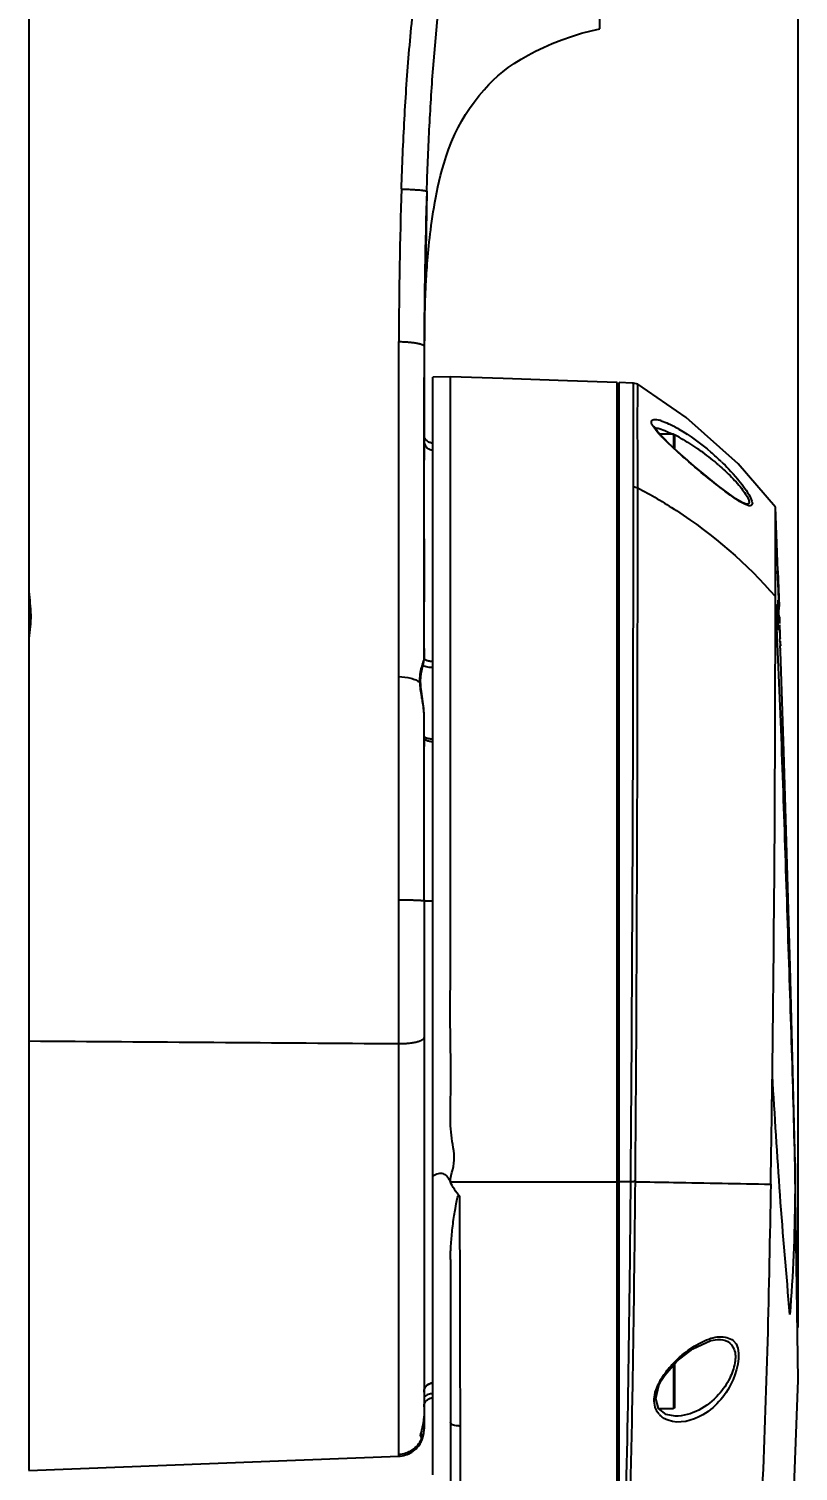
# Model space of a CAD drawing. Header units: millimetres. Extents: x 4086 to 8300, y 123 to 1549.
# Drawn here: x 7289.05 to 7310.95, y 720.36 to 761.43 of the extents above; entities that cross this region are included whole.
import ezdxf

# ---------------------------------------------------------------- set-up
doc = ezdxf.new("R2010")
doc.units = ezdxf.units.MM
doc.layers.add('外形图', color=7, linetype='Continuous')
doc.layers.add('尺寸标注', color=7, linetype='Continuous')
doc.styles.add('思源黑', font='SourceHanSansCN-Normal.ttf')
doc.dimstyles.new('尺寸标注_1_4比例', dxfattribs={"dimtxt": 7, "dimasz": 6, "dimexe": 2, "dimexo": 1.5, "dimgap": 1, "dimtad": 1, "dimdec": 1, "dimlfac": 4, "dimdsep": 46, "dimtxsty": '思源黑', "dimcen": 0.09, "dimadec": 0, "dimazin": 0, "dimtp": 0.01, "dimtm": 0.01, "dimtfac": 1, "dimtdec": 1, "dimtofl": 0, "dimtmove": 0, "dimatfit": 3, "dimfxl": 1, "dimtolj": 1, "dimarcsym": 0})

# ---------------------------------------------------------------- blocks, each defined once
blk = doc.blocks.new('*D764')
at = {"layer": 'Defpoints', "color": 0}
for p in [(7310.951, 866.988), (7310.951, 722.956), (7249.657, 721.212)]:
    blk.add_point(p, dxfattribs=at)
at = {"layer": '尺寸标注', "color": 0, "lineweight": -2}
for p, q in [((7249.657, 722.712), (7249.657, 868.988)), ((7310.951, 724.456), (7310.951, 868.988)), ((7255.657, 866.988), (7304.951, 866.988))]:
    blk.add_line(p, q, dxfattribs=at)
at = {"layer": '尺寸标注', "color": 0}
for points in [[(7255.657, 867.988), (7255.657, 865.988), (7249.657, 866.988)], [(7304.951, 865.988), (7304.951, 867.988), (7310.951, 866.988)]]:
    blk.add_solid(points, dxfattribs=at)
at = {"layer": '尺寸标注', "color": 0, "insert": (7280.304, 871.612), "char_height": 7, "attachment_point": 5, "style": '思源黑'}
blk.add_mtext('\\A1;245.2', dxfattribs=at)

msp = doc.modelspace()

# ---------------------------------------------------------------- linework, layer by layer
at = {"layer": '外形图'}
for p, q in [((7305.3025, 761.4243), (7305.3025, 833.1378)), ((7289.0525, 776.8434), (7289.0525, 720.3876)), ((7300.3803, 756.8037), (7300.3439, 754.5322)), ((7300.3388, 754.2053), (7300.3444, 754.5575)), ((7300.3302, 753.5964), (7300.3343, 753.7008)), ((7300.3038, 752.3912), (7300.3033, 750.777)), ((7301.0525, 751.5203), (7300.5525, 751.5116)), ((7300.5525, 720.2608), (7300.5525, 751.5116)), ((7305.8025, 703.3878), (7305.8025, 751.3588)), ((7306.2217, 751.3447), (7305.8542, 751.3571)), ((7305.8542, 750.9377), (7305.8542, 751.3571)), ((7306.2635, 751.3433), (7306.2217, 751.3447)), ((7306.383, 751.3083), (7306.2635, 751.3433)), ((7306.2637, 751.3393), (7306.2635, 751.3433)), ((7306.264, 750.9117), (7306.2637, 751.3393)), ((7306.3825, 749.9984), (7306.383, 751.3083)), ((7300.3011, 750.3578), (7300.3011, 750.7779)), ((7300.3033, 750.777), (7300.3032, 750.3561)), ((7300.3045, 750.3578), (7300.306, 750.7779)), ((7305.854, 744.4936), (7305.8542, 750.9377)), ((7306.2624, 750.0305), (7306.264, 750.9117)), ((7300.3032, 750.3561), (7300.303, 749.8393)), ((7300.3033, 749.8205), (7300.3045, 750.3578)), ((7300.303, 749.8393), (7300.3029, 749.6875)), ((7300.3076, 749.8371), (7300.3065, 749.8435)), ((7306.2623, 749.8), (7306.2624, 750.0305)), ((7306.3825, 749.7683), (7306.3825, 749.9984)), ((7307.4025, 749.8878), (7307.0152, 749.8878)), ((7307.4025, 749.8878), (7307.4025, 749.5017)), ((7307.4275, 749.8628), (7307.4275, 749.4785)), ((7300.3029, 749.6875), (7300.302, 749.1447)), ((7300.3032, 749.7771), (7300.3029, 749.6876)), ((7300.3033, 749.8205), (7300.3032, 749.7771)), ((7307.5353, 749.3788), (7307.3004, 749.5961)), ((7306.262, 748.3913), (7306.2622, 748.7064)), ((7306.3839, 748.3618), (7306.3837, 748.6765)), ((7308.6786, 748.4168), (7308.3515, 748.6789)), ((7309.4796, 747.8971), (7309.4743, 747.8985)), ((7310.37, 745.9979), (7310.3025, 747.807)), ((7310.3025, 746.2533), (7310.3025, 747.8065)), ((7300.3026, 746.9042), (7300.3027, 747.5029)), ((7300.3026, 746.9034), (7300.3027, 747.5029)), ((7300.3026, 746.9042), (7300.3024, 745.3726)), ((7310.3025, 746.0264), (7310.3025, 746.2533)), ((7300.3026, 745.7661), (7300.3026, 745.3724)), ((7310.3025, 745.7857), (7310.3025, 746.0264)), ((7310.3025, 745.531), (7310.3025, 745.7857)), ((7310.3672, 745.9978), (7310.3684, 745.9978)), ((7310.3877, 745.4392), (7310.3672, 745.9978)), ((7310.3682, 746.0436), (7310.3681, 746.0448)), ((7310.3684, 745.9978), (7310.3689, 745.9978)), ((7310.3689, 745.9978), (7310.3879, 745.485)), ((7300.3024, 745.3726), (7300.3024, 745.2491)), ((7300.3024, 745.1109), (7300.3024, 745.3722)), ((7300.3026, 745.3724), (7300.3025, 745.2549)), ((7300.3026, 745.3692), (7300.3026, 745.3723)), ((7300.3026, 745.2547), (7300.3026, 745.3692)), ((7310.3025, 745.2628), (7310.3025, 745.531)), ((7310.4074, 744.895), (7310.3877, 745.4392)), ((7310.3879, 745.485), (7310.4061, 744.9846)), ((7300.3025, 743.8751), (7300.3024, 745.1109)), ((7300.3025, 745.2549), (7300.3025, 745.1115)), ((7300.3025, 744.4928), (7300.3026, 745.1119)), ((7300.3026, 745.1119), (7300.3026, 745.2547)), ((7310.3177, 744.9292), (7310.3127, 745.0383)), ((7310.319, 744.902), (7310.3177, 744.9292)), ((7310.3243, 744.7856), (7310.319, 744.902)), ((7310.3773, 745.0877), (7310.3795, 745.1395)), ((7310.3795, 745.1395), (7310.3803, 745.1607)), ((7310.3802, 745.1615), (7310.394, 744.7883)), ((7305.854, 744.0308), (7305.854, 744.4936)), ((7310.329, 744.6828), (7310.3243, 744.7856)), ((7310.3313, 744.631), (7310.329, 744.6828)), ((7310.3391, 744.4603), (7310.3313, 744.631)), ((7310.3584, 744.7872), (7310.3643, 744.8639)), ((7310.3619, 744.6912), (7310.3584, 744.787)), ((7310.3642, 744.6265), (7310.3619, 744.6912)), ((7310.3978, 744.6834), (7310.3621, 744.6847)), ((7310.3756, 744.3089), (7310.3642, 744.6265)), ((7310.394, 744.7883), (7310.3978, 744.6834)), ((7310.3978, 744.6833), (7310.3949, 744.6098)), ((7310.4169, 744.6858), (7310.4187, 744.635)), ((7310.4187, 744.635), (7310.4237, 744.4952)), ((7310.3423, 744.3898), (7310.3391, 744.4603)), ((7310.3436, 744.3629), (7310.3423, 744.3898)), ((7310.3461, 744.3074), (7310.3436, 744.3629)), ((7310.3499, 744.2244), (7310.3461, 744.3074)), ((7310.3522, 744.1733), (7310.3499, 744.2244)), ((7310.3548, 744.1164), (7310.3522, 744.1733)), ((7310.3574, 744.0591), (7310.3548, 744.1164)), ((7310.4165, 744.4639), (7310.419, 744.4638)), ((7310.419, 744.3933), (7310.4165, 744.4639)), ((7310.419, 744.4638), (7310.4201, 744.4638)), ((7310.421, 744.3354), (7310.419, 744.3933)), ((7310.4201, 744.4639), (7310.4229, 744.3839)), ((7310.4229, 744.3839), (7310.4269, 744.2687)), ((7310.4269, 744.2687), (7310.4299, 744.1868)), ((7300.3025, 743.7819), (7300.3025, 743.8751)), ((7300.3025, 743.8516), (7300.3025, 743.8751)), ((7300.3025, 743.482), (7300.3025, 743.8516)), ((7300.3025, 743.7819), (7300.3025, 743.543)), ((7305.8542, 728.872), (7305.854, 744.0308)), ((7310.3665, 743.8572), (7310.3574, 744.0591)), ((7310.371, 743.7562), (7310.3665, 743.8572)), ((7310.3738, 743.6958), (7310.371, 743.7562)), ((7310.4341, 743.9782), (7310.4309, 744.0622)), ((7310.44, 743.8345), (7310.4388, 743.8606)), ((7310.4408, 743.9987), (7310.442, 743.9598)), ((7310.442, 743.9598), (7310.4432, 743.9245)), ((7310.4432, 743.9245), (7310.4441, 743.8931)), ((7310.4441, 743.8931), (7310.445, 743.8625)), ((7310.5435, 740.8639), (7310.4531, 743.6994)), ((7300.3025, 743.543), (7300.3025, 743.501)), ((7300.3025, 743.5011), (7300.3025, 743.5427)), ((7300.3025, 743.5427), (7300.3025, 743.501)), ((7300.3025, 743.4993), (7300.3025, 743.5011)), ((7300.3025, 743.482), (7300.3025, 743.4993)), ((7299.5812, 736.6319), (7299.5812, 742.9797)), ((7300.3025, 741.2873), (7300.3025, 741.8891)), ((7300.3025, 741.288), (7300.3025, 741.8891)), ((7300.3025, 740.5894), (7300.3025, 741.288)), ((7300.3025, 741.2874), (7300.3025, 740.9977)), ((7300.3025, 740.5898), (7300.3025, 741.2873)), ((7300.3025, 740.6803), (7300.3025, 740.9977)), ((7300.3025, 740.5793), (7300.3025, 740.5898)), ((7300.3025, 740.5789), (7300.3025, 740.5894)), ((7300.3025, 736.6142), (7300.3025, 740.5793)), ((7300.3025, 736.6028), (7300.3025, 740.5789)), ((7300.3025, 738.4731), (7300.3025, 738.5623)), ((7299.5813, 732.5361), (7299.5812, 736.6319)), ((7300.3025, 736.6028), (7300.3025, 721.5672)), ((7299.5813, 720.8465), (7299.5813, 732.5361)), ((7310.8614, 729.1286), (7310.8527, 729.4976)), ((7310.9508, 722.9564), (7310.855, 729.5091)), ((7301.0525, 728.6032), (7305.8025, 728.6063)), ((7305.8542, 728.6283), (7305.8542, 728.872)), ((7305.8542, 728.6066), (7305.8542, 728.6283)), ((7305.8542, 728.6069), (7305.9653, 728.607)), ((7305.9653, 728.607), (7306.1874, 728.6072)), ((7301.0525, 726.3929), (7301.0525, 721.7556)), ((7307.1537, 723.0931), (7307.4998, 723.4917)), ((7307.4025, 723.3796), (7307.4025, 722.1378)), ((7307.4275, 723.4084), (7307.4275, 722.1628)), ((7306.8995, 722.4307), (7306.9867, 722.7989)), ((7306.9867, 722.7989), (7307.0633, 722.9506)), ((7307.0633, 722.9506), (7307.1537, 723.0931)), ((7307.4025, 722.1378), (7306.9951, 722.1378)), ((7307.4508, 721.9324), (7307.1982, 721.9799)), ((7307.4508, 721.9324), (7307.449, 721.9325)), ((7300.2425, 721.5334), (7300.251, 721.5653)), ((7300.2052, 721.1727), (7300.2074, 721.177)), ((7300.2052, 721.1727), (7300.2073, 721.1765)), ((7300.2074, 721.177), (7300.2079, 721.1779)), ((7300.2076, 721.1771), (7300.2102, 721.1823)), ((7300.2076, 721.1771), (7300.2081, 721.178)), ((7300.2079, 721.1779), (7300.2102, 721.1823)), ((7300.2081, 721.178), (7300.2107, 721.1831)), ((7300.2102, 721.1823), (7300.2291, 721.2284)), ((7300.2274, 721.4376), (7300.2214, 721.4516)), ((7300.2291, 721.2284), (7300.2409, 721.2791)), ((7300.2409, 721.2791), (7300.2447, 721.3325)), ((7300.2447, 721.3325), (7300.2447, 721.3326)), ((7289.0525, 720.3876), (7299.5813, 720.7926)), ((7299.5813, 720.7926), (7299.5813, 720.8465))]:
    msp.add_line(p, q, dxfattribs=at)
for points in [[(7300.3343, 753.7008), (7300.3393, 753.8161), (7300.3421, 753.8782), (7300.3452, 753.943), (7300.3486, 754.0104), (7300.3522, 754.0804), (7300.3561, 754.1531), (7300.3604, 754.2283), (7300.3651, 754.3063), (7300.3701, 754.3871), (7300.3756, 754.4708), (7300.3816, 754.5575), (7300.388, 754.6473), (7300.3951, 754.7402), (7300.4027, 754.8363), (7300.411, 754.9355), (7300.42, 755.0377), (7300.4298, 755.1429), (7300.4404, 755.2509), (7300.4518, 755.3618), (7300.4642, 755.4755), (7300.4776, 755.5919), (7300.4921, 755.7111), (7300.5078, 755.8331), (7300.5248, 755.9577), (7300.5432, 756.0852), (7300.5633, 756.2161), (7300.5852, 756.3505), (7300.6092, 756.4887), (7300.6355, 756.6311), (7300.6646, 756.7784), (7300.697, 756.931), (7300.7331, 757.0897), (7300.7737, 757.255), (7300.8195, 757.4269), (7300.8713, 757.6055), (7300.9308, 757.7934), (7301.0018, 757.9966), (7301.0864, 758.2138), (7301.1786, 758.4256), (7301.2741, 758.6222), (7301.3745, 758.8083), (7301.4808, 758.987), (7301.5961, 759.163), (7301.7259, 759.3441), (7301.8681, 759.5265), (7302.0101, 759.695), (7302.1435, 759.8404), (7302.2735, 759.9703), (7302.4065, 760.0915), (7302.5467, 760.2083), (7302.6981, 760.3236), (7302.8699, 760.443), (7303.0622, 760.565), (7303.2636, 760.6822), (7303.4758, 760.7939), (7303.7037, 760.9018), (7303.9524, 761.0082), (7304.2202, 761.1133), (7304.4985, 761.2133), (7304.781, 761.3011), (7305.0596, 761.3727), (7305.3025, 761.4243)], [(7300.306, 750.7779), (7300.3078, 751.1561), (7300.3091, 751.39), (7300.3106, 751.6314), (7300.3124, 751.8805), (7300.3145, 752.1371), (7300.3168, 752.4017), (7300.3194, 752.6749), (7300.3224, 752.9579), (7300.3258, 753.2515), (7300.3296, 753.5567), (7300.3339, 753.8745), (7300.3388, 754.2053)], [(7305.8025, 751.3588), (7304.3834, 751.4067), (7302.5501, 751.469), (7301.0525, 751.5203)], [(7310.3025, 747.807), (7309.2395, 749.0459), (7307.7643, 750.3673), (7306.383, 751.3083)], [(7300.3035, 749.873), (7300.3034, 749.8748), (7300.3034, 749.875)], [(7300.3065, 749.8435), (7300.3056, 749.8491), (7300.305, 749.8539), (7300.3046, 749.8579), (7300.3042, 749.8613), (7300.304, 749.8643), (7300.3038, 749.8668), (7300.3037, 749.8689), (7300.3036, 749.8705), (7300.3035, 749.8719), (7300.3035, 749.873)], [(7300.5525, 749.6335), (7300.5374, 749.634), (7300.5152, 749.6364), (7300.4932, 749.6408), (7300.4719, 749.6471), (7300.4516, 749.655), (7300.4328, 749.6644), (7300.4157, 749.6747), (7300.4002, 749.6858), (7300.3861, 749.6975), (7300.3734, 749.7098), (7300.3619, 749.7226), (7300.3517, 749.7356), (7300.3427, 749.7486), (7300.335, 749.7616), (7300.3285, 749.7739), (7300.3234, 749.7852), (7300.3192, 749.7956), (7300.3158, 749.8052), (7300.313, 749.8141), (7300.3108, 749.8224), (7300.309, 749.8301), (7300.3076, 749.8371)], [(7307.3004, 749.5961), (7307.1041, 749.7898), (7306.9494, 749.9602), (7306.8511, 750.0959), (7306.8382, 750.1209)], [(7307.8428, 749.1073), (7307.8087, 749.1369), (7307.5353, 749.3788)], [(7308.3515, 748.6789), (7307.9902, 748.9807), (7307.8428, 749.1073)], [(7309.4743, 747.8985), (7309.4692, 747.8996), (7309.3562, 747.9467), (7309.1801, 748.0513), (7308.9552, 748.2075), (7308.6786, 748.4168)], [(7300.2045, 742.7989), (7300.2035, 742.849), (7300.204, 742.9015), (7300.2063, 742.9526), (7300.2104, 743.0041), (7300.2165, 743.057), (7300.2247, 743.1099), (7300.2343, 743.1607), (7300.2446, 743.2077), (7300.2549, 743.2502), (7300.2647, 743.2885), (7300.2737, 743.3229), (7300.2817, 743.3541), (7300.2887, 743.3827), (7300.2944, 743.4093), (7300.2988, 743.4348), (7300.3016, 743.46), (7300.3025, 743.482)], [(7300.2666, 742.2809), (7300.2563, 742.3499), (7300.2452, 742.4232), (7300.2348, 742.4939), (7300.2255, 742.5619), (7300.2177, 742.627), (7300.2115, 742.6892), (7300.207, 742.7483), (7300.2045, 742.7989)], [(7300.3025, 741.8891), (7300.3014, 741.9455), (7300.298, 742.0104), (7300.2924, 742.0772), (7300.2849, 742.1456), (7300.2759, 742.2155), (7300.2666, 742.2809)], [(7300.5525, 741.2059), (7300.5373, 741.2063), (7300.513, 741.2076), (7300.4892, 741.2095), (7300.4662, 741.2121), (7300.4444, 741.2154), (7300.424, 741.2192), (7300.4052, 741.2234), (7300.3881, 741.2279), (7300.3728, 741.2327), (7300.3592, 741.2377), (7300.3473, 741.2428), (7300.3372, 741.2478), (7300.3286, 741.2527), (7300.3214, 741.2574), (7300.3156, 741.2621), (7300.3111, 741.2663), (7300.3079, 741.27), (7300.3058, 741.2731), (7300.3044, 741.2758), (7300.3035, 741.2786), (7300.3027, 741.2827), (7300.3025, 741.2874)], [(7310.8556, 729.4977), (7310.7203, 734.7344), (7310.5435, 740.8639)], [(7305.8025, 728.6284), (7305.803, 728.6249), (7305.8046, 728.6215), (7305.8072, 728.6182), (7305.8108, 728.6152), (7305.8152, 728.6124), (7305.8205, 728.61), (7305.8264, 728.608), (7305.8329, 728.6064), (7305.8398, 728.6052), (7305.8469, 728.6046), (7305.8542, 728.6045)], [(7307.4998, 723.4917), (7307.9504, 723.8452), (7308.4698, 724.0851), (7308.6507, 724.114)], [(7300.3025, 722.6139), (7300.303, 722.6306), (7300.3052, 722.6536), (7300.3092, 722.6759), (7300.3149, 722.6974), (7300.3223, 722.7182), (7300.3312, 722.738), (7300.3417, 722.7569), (7300.3537, 722.7748), (7300.3672, 722.7915), (7300.3821, 722.807), (7300.3983, 722.8211), (7300.4157, 722.8337), (7300.4342, 722.8448), (7300.4536, 722.8542), (7300.4737, 722.862), (7300.4944, 722.8679), (7300.5155, 722.8721), (7300.5369, 722.8745), (7300.5525, 722.8751)], [(7310.3167, 712.146), (7310.6584, 715.1482), (7310.9508, 722.9564)], [(7300.3025, 722.1977), (7300.303, 722.2145), (7300.3053, 722.2363), (7300.3092, 722.2575), (7300.3149, 722.2781), (7300.3221, 722.2981), (7300.3309, 722.3173), (7300.3413, 722.3357), (7300.3532, 722.3531), (7300.3666, 722.3696), (7300.3813, 722.3849), (7300.3975, 722.399), (7300.4149, 722.4117), (7300.4333, 722.4229), (7300.4528, 722.4324), (7300.473, 722.4403), (7300.4939, 722.4463), (7300.5152, 722.4505), (7300.5367, 722.4529), (7300.5525, 722.4534)], [(7307.1982, 721.9799), (7306.9784, 722.1508), (7306.8995, 722.4307)], [(7300.251, 721.5653), (7300.2556, 721.5833), (7300.2604, 721.6027), (7300.2653, 721.6236), (7300.2704, 721.646), (7300.2754, 721.67), (7300.2804, 721.6956), (7300.2852, 721.723), (7300.2897, 721.7523), (7300.2938, 721.7836), (7300.2974, 721.817), (7300.3001, 721.8527), (7300.3019, 721.8907), (7300.3025, 721.926)], [(7300.2107, 721.1831), (7300.2149, 721.1915), (7300.2206, 721.2034), (7300.2279, 721.2192), (7300.2365, 721.239), (7300.2461, 721.2631), (7300.2564, 721.2914), (7300.2668, 721.3238), (7300.2766, 721.3597), (7300.2855, 721.3986), (7300.2928, 721.4399), (7300.2983, 721.4832), (7300.3015, 721.5277), (7300.3025, 721.5672)], [(7300.2294, 721.4846), (7300.2353, 721.5066), (7300.2425, 721.5334)], [(7299.5813, 720.7926), (7299.6251, 720.7956), (7299.6749, 720.8022), (7299.7242, 720.812), (7299.7727, 720.8251), (7299.8202, 720.8415), (7299.8665, 720.861), (7299.9114, 720.8835), (7299.9546, 720.909), (7299.9961, 720.9374), (7300.0356, 720.9684), (7300.0729, 721.002), (7300.1079, 721.0381), (7300.1404, 721.0764), (7300.1703, 721.1168), (7300.1973, 721.1591), (7300.2052, 721.1727)], [(7300.2191, 721.4387), (7300.2192, 721.4395), (7300.2195, 721.4413), (7300.22, 721.4443), (7300.2207, 721.4484)], [(7300.2207, 721.4484), (7300.2218, 721.4536), (7300.2232, 721.4598), (7300.2249, 721.4671), (7300.227, 721.4753), (7300.2294, 721.4846)], [(7300.2447, 721.3325), (7300.2401, 721.3865), (7300.2274, 721.4376)]]:
    msp.add_lwpolyline(points, dxfattribs=at)
for centre, radius, start, end in [((7443.6977, 752.1465), 144.1155, 178.121736, 179.849929), ((7449.055, 752.019), 148.7516, 178.156746, 179.856634), ((7792.8729, 750.7464), 492.5719, 179.808681, 179.996337), ((7306.7053, 749.2011), 1.1235, 71.8359, 74.67191), ((7309.642, 752.2968), 3.5747, 222.06481, 223.27375), ((7310.8249, 753.4173), 5.2041, 223.32795, 225.29274), ((7305.3637, 745.737), 4.618, 60.77818, 64.01233), ((7312.4245, 755.0213), 7.4694, 225.22812, 226.02509), ((7314.477, 757.1568), 10.4313, 226.05673, 227.36104), ((7317.063, 759.9512), 14.2386, 227.32259, 227.85653), ((7304.3034, 743.9637), 6.6852, 53.99201, 55.50092), ((7320.6956, 763.9838), 19.6662, 227.89261, 229.17248), ((7304.2495, 743.8867), 6.7793, 49.1256, 54.00577), ((7303.8445, 743.9909), 7.097, 46.05944, 49.38451), ((4728.0668, 748.2308), 2578.1953, 359.5638946, 0.0035663), ((6294.6525, 744.8476), 1015.6501, 359.254339, 0.0234216), ((7301.9661, 745.4642), 8.4196, 355.91108, 357.43659), ((7302.4783, 744.9652), 7.9245, 355.25194, 357.42981), ((7429.4714, 748.4922), 119.123, 181.999767, 182.13127), ((7327.545, 744.8188), 17.1267, 182.11448, 182.39361), ((7338.779, 745.0712), 28.3661, 182.20835, 182.44598), ((6502.2741, 742.333), 808.0134, 359.0213767, 359.2410379), ((7276.2567, 728.7645), 34.6066, 0.6042, 1.21399), ((6640.6233, 734.1704), 665.7164, 359.0983437, 359.5211096), ((6719.6569, 733.1337), 586.6764, 358.9264367, 359.0781123), ((7309.6665, 721.2419), 3.1568, 131.9566, 134.10272), ((7309.7015, 721.2034), 3.2088, 130.54144, 131.96135), ((7309.0488, 721.7768), 2.3386, 142.89901, 145.20765), ((7309.2819, 721.5982), 2.6322, 138.39192, 142.85953), ((7309.4856, 721.4202), 2.9028, 136.25361, 138.43418), ((7309.5705, 721.3396), 3.0199, 135.2124, 136.26271), ((7309.6127, 721.2976), 3.0793, 134.10623, 135.21218), ((7308.5116, 722.1123), 1.7048, 149.96291, 155.08342), ((7308.8138, 721.9376), 2.0538, 145.15089, 149.96431), ((7300.6114, 722.6132), 0.3089, 176.30161, 179.87448), ((7300.6044, 722.6136), 0.3019, 173.29653, 176.29899), ((7300.6, 722.6141), 0.2975, 172.13375, 173.29188), ((7299.171, 721.9262), 1.1315, 357.62175, 359.99162), ((7307.4182, 722.353), 0.5613, 221.72997, 226.35762), ((7299.1416, 721.9272), 1.1609, 357.03965, 357.6291), ((7299.988, 721.2906), 0.2471, 332.84993, 334.06178), ((7300.0976, 721.4269), 0.124, 5.51473, 8.44235), ((7300.1198, 721.3319), 0.1249, 335.13475, 352.04948), ((7300.1204, 721.3317), 0.1243, 352.1035, 0.3569)]:
    msp.add_arc(centre, radius, start, end, dxfattribs=at)
for points, knots in [([(7299.6596, 756.8701), (7299.6811, 757.5322), (7299.7354, 758.8568), (7299.8712, 760.8411), (7300.0408, 762.4902), (7300.2154, 763.8045), (7300.3175, 764.4594), (7300.3723, 764.7862)], [0, 0, 0, 0, 0.2498889, 0.4999695, 0.7500258, 0.8750243, 1, 1, 1, 1]), ([(7300.3803, 756.8037), (7300.3989, 757.3872), (7300.4448, 758.5545), (7300.5889, 760.885), (7300.7698, 762.628), (7300.9258, 763.7844)], [0, 0, 0, 0, 0.2500455, 0.5002741, 1, 1, 1, 1]), ([(7299.6596, 756.8701), (7299.7067, 756.8685), (7299.7986, 756.8648), (7299.9319, 756.858), (7300.0543, 756.8502), (7300.1615, 756.8416), (7300.2395, 756.8336), (7300.2913, 756.8269), (7300.3216, 756.8223), (7300.3455, 756.8178), (7300.3634, 756.8132), (7300.3742, 756.8094), (7300.3799, 756.8056), (7300.3803, 756.8037)], [0, 0, 0, 0, 0.1942116, 0.3800961, 0.5509886, 0.7007724, 0.8241103, 0.874464, 0.9166722, 0.9503941, 0.9754059, 0.9916913, 1, 1, 1, 1]), ([(7299.5812, 742.9797), (7299.5813, 743.3536), (7299.5817, 744.0982), (7299.5809, 745.6224), (7299.5818, 747.1771), (7299.5814, 748.7733), (7299.5798, 750.4306), (7299.5797, 751.6834), (7299.5827, 752.524)], [0, 0, 0, 0, 0.1175202, 0.2340539, 0.4790745, 0.6062085, 0.7357937, 1, 1, 1, 1]), ([(7299.5827, 752.524), (7299.6301, 752.5235), (7299.7228, 752.521), (7299.857, 752.5128), (7299.9802, 752.5005), (7300.088, 752.4845), (7300.166, 752.4679), (7300.2175, 752.4525), (7300.2476, 752.4414), (7300.2716, 752.4296), (7300.2924, 752.4159), (7300.3038, 752.4007), (7300.3038, 752.3912)], [0, 0, 0, 0, 0.1893055, 0.3705765, 0.5374433, 0.6841353, 0.8057768, 0.8560405, 0.89885, 0.9341178, 0.9620718, 1, 1, 1, 1]), ([(7301.0525, 728.6032), (7301.0516, 728.7223), (7301.127, 728.9527), (7301.1839, 729.3094), (7301.1176, 729.6645), (7301.0489, 730.1367), (7301.0521, 730.7361), (7301.0742, 731.6906), (7301.0435, 732.8855), (7301.0593, 735.7522), (7301.0531, 739.0971), (7301.0524, 742.9196), (7301.0529, 745.7865), (7301.0519, 748.1755), (7301.0575, 749.848), (7301.0467, 750.8034), (7301.0644, 751.2817), (7301.0525, 751.5203)], [0, 0, 0, 0, 0.0155852, 0.0311542, 0.0467708, 0.0623954, 0.0936331, 0.124887, 0.1873947, 0.2499024, 0.499935, 0.6249514, 0.7499678, 0.8749842, 0.9374923, 0.9687463, 1, 1, 1, 1]), ([(7300.3027, 747.5029), (7300.3027, 747.7371), (7300.3026, 748.6888), (7300.3014, 749.6404), (7300.3011, 750.3578)], [0, 0, 0, 0, 0.2461137, 1, 1, 1, 1]), ([(7306.9882, 749.9018), (7306.9323, 749.9639), (7306.8534, 750.0659), (7306.7555, 750.2045), (7306.7878, 750.2934), (7306.8799, 750.3172), (7306.9499, 750.299), (7307.0023, 750.2847)], [0, 0, 0, 0, 0.3743332, 0.6094276, 0.6783116, 0.7565192, 1, 1, 1, 1]), ([(7307.2619, 750.1861), (7307.3603, 750.1408), (7307.7878, 749.913), (7308.1796, 749.6226), (7308.4645, 749.3782)], [0, 0, 0, 0, 0.2239402, 1, 1, 1, 1]), ([(7300.3029, 749.6875), (7300.3029, 749.6554), (7300.3159, 749.5905), (7300.3715, 749.5085), (7300.4545, 749.4537), (7300.52, 749.4408), (7300.5525, 749.4408)], [0, 0, 0, 0, 0.2483606, 0.4976814, 0.7483615, 1, 1, 1, 1]), ([(7309.0881, 748.1033), (7308.9885, 748.1726), (7308.5601, 748.491), (7308.15, 748.8331), (7307.8382, 749.1028)], [0, 0, 0, 0, 0.2274069, 1, 1, 1, 1]), ([(7308.6858, 749.0128), (7308.8144, 748.9015), (7308.9987, 748.7295), (7309.2222, 748.4885), (7309.3645, 748.3167), (7309.4759, 748.1559), (7309.5396, 748.0368), (7309.5669, 747.9197), (7309.507, 747.8966), (7309.485, 747.8969)], [0, 0, 0, 0, 0.3443983, 0.5101289, 0.6646353, 0.7983537, 0.8981602, 0.955506, 1, 1, 1, 1]), ([(7308.7692, 749.1012), (7308.8366, 749.0362), (7309.0877, 748.7835), (7309.3219, 748.5115), (7309.4685, 748.2933)], [0, 0, 0, 0, 0.2624112, 1, 1, 1, 1]), ([(7306.3166, 728.6062), (7306.3328, 730.3508), (7306.3711, 736.9359), (7306.3856, 743.5212), (7306.3839, 748.3618)], [0, 0, 0, 0, 0.2649287, 1, 1, 1, 1]), ([(7306.3839, 748.3618), (7306.7599, 748.1624), (7308.2, 747.3145), (7309.4892, 746.2054), (7310.3025, 745.2628)], [0, 0, 0, 0, 0.2548025, 1, 1, 1, 1]), ([(7309.4685, 748.2933), (7309.525, 748.2091), (7309.5924, 748.0991), (7309.6746, 747.8851), (7309.5754, 747.8409), (7309.4512, 747.8802), (7309.356, 747.9312), (7309.2853, 747.974)], [0, 0, 0, 0, 0.3626588, 0.5485827, 0.6104439, 0.7043701, 1, 1, 1, 1]), ([(7300.3024, 745.3722), (7300.3024, 745.498), (7300.3024, 746.0084), (7300.3025, 746.5188), (7300.3026, 746.9034)], [0, 0, 0, 0, 0.2465184, 1, 1, 1, 1]), ([(7289.0525, 745.4117), (7289.062, 745.2988), (7289.0865, 745.0751), (7289.111, 744.7397), (7289.0969, 744.4054), (7289.0673, 744.1853), (7289.0525, 744.0751)], [0, 0, 0, 0, 0.2534228, 0.5033908, 0.7513336, 1, 1, 1, 1]), ([(7310.4332, 744.1035), (7310.4337, 744.093), (7310.4388, 744.0846), (7310.4323, 744.0627), (7310.4354, 744.0627)], [0, 0, 0, 0, 0.7683859, 1, 1, 1, 1]), ([(7310.8527, 729.4976), (7310.795, 731.8642), (7310.6308, 736.5969), (7310.48, 741.33), (7310.3738, 743.6958)], [0, 0, 0, 0, 0.499919, 1, 1, 1, 1]), ([(7310.4478, 743.6992), (7310.438, 743.6992), (7310.4587, 743.7716), (7310.4415, 743.7992), (7310.44, 743.8345)], [0, 0, 0, 0, 0.2180053, 1, 1, 1, 1]), ([(7310.4481, 743.7005), (7310.4481, 743.7002), (7310.448, 743.6998), (7310.4479, 743.6992), (7310.4478, 743.6992)], [0, 0, 0, 0, 0.7292881, 1, 1, 1, 1]), ([(7300.185, 742.8256), (7300.1817, 742.9042), (7300.1854, 743.0182), (7300.21, 743.1604), (7300.2327, 743.2501), (7300.257, 743.3266), (7300.2791, 743.39), (7300.2956, 743.4398), (7300.3025, 743.4695), (7300.3025, 743.482)], [0, 0, 0, 0, 0.3519254, 0.506453, 0.6445729, 0.7648326, 0.8654315, 0.9442918, 1, 1, 1, 1]), ([(7300.2685, 743.3039), (7300.3097, 743.2853), (7300.4037, 743.258), (7300.5008, 743.2497), (7300.5525, 743.2503)], [0, 0, 0, 0, 0.4664604, 1, 1, 1, 1]), ([(7300.3025, 743.501), (7300.3025, 743.4981), (7300.3087, 743.4908), (7300.3218, 743.4808), (7300.3441, 743.4679), (7300.3744, 743.4545), (7300.4121, 743.4417), (7300.4717, 743.4277), (7300.5198, 743.4238), (7300.5525, 743.4246)], [0, 0, 0, 0, 0.0323106, 0.0952806, 0.1908098, 0.3161507, 0.4660303, 0.6341618, 1, 1, 1, 1]), ([(7299.5812, 742.9855), (7299.697, 742.9835), (7299.8649, 742.9635), (7300.0653, 742.8967), (7300.1495, 742.8513), (7300.185, 742.8256)], [0, 0, 0, 0, 0.5498898, 0.791969, 1, 1, 1, 1]), ([(7300.185, 742.8256), (7300.1904, 742.8222), (7300.1996, 742.8151), (7300.2043, 742.8039), (7300.2045, 742.7989)], [0, 0, 0, 0, 0.5603456, 1, 1, 1, 1]), ([(7300.261, 742.2802), (7300.2532, 742.3266), (7300.2209, 742.5072), (7300.1908, 742.6891), (7300.185, 742.8256)], [0, 0, 0, 0, 0.256173, 1, 1, 1, 1]), ([(7300.3025, 741.8891), (7300.3025, 741.9535), (7300.2925, 742.0847), (7300.2722, 742.2143), (7300.261, 742.2802)], [0, 0, 0, 0, 0.4905504, 1, 1, 1, 1]), ([(7300.5525, 741.1278), (7300.5197, 741.1286), (7300.4715, 741.1333), (7300.4115, 741.1492), (7300.3729, 741.1661), (7300.3413, 741.1888), (7300.3107, 741.2268), (7300.3025, 741.2637), (7300.3025, 741.2873)], [0, 0, 0, 0, 0.2979592, 0.4358202, 0.5622603, 0.6775295, 0.7853003, 1, 1, 1, 1]), ([(7299.5812, 736.6319), (7299.6286, 736.6318), (7299.7213, 736.6313), (7299.8555, 736.6296), (7299.9787, 736.6269), (7300.0723, 736.6239), (7300.1383, 736.621), (7300.1801, 736.6188), (7300.2161, 736.6165), (7300.2461, 736.614), (7300.2694, 736.6115), (7300.2871, 736.6088), (7300.2964, 736.6067), (7300.3025, 736.6043), (7300.3025, 736.6028)], [0, 0, 0, 0, 0.1965267, 0.3844258, 0.5568359, 0.7074663, 0.7728632, 0.8308334, 0.8808525, 0.9224731, 0.9553329, 0.9791717, 0.9938866, 1, 1, 1, 1]), ([(7300.5525, 736.5922), (7300.5362, 736.5922), (7300.5043, 736.5923), (7300.458, 736.5929), (7300.4154, 736.5938), (7300.3779, 736.5951), (7300.3473, 736.5966), (7300.3264, 736.5982), (7300.3141, 736.5995), (7300.3079, 736.6006), (7300.3046, 736.6013), (7300.3025, 736.6023), (7300.3025, 736.6028)], [0, 0, 0, 0, 0.1944457, 0.3814334, 0.5537922, 0.7049189, 0.8290362, 0.9214312, 0.9546146, 0.9787208, 0.9936511, 1, 1, 1, 1]), ([(7299.5813, 732.5361), (7299.6287, 732.5365), (7299.7215, 732.5393), (7299.8559, 732.5495), (7299.9793, 732.5652), (7300.0873, 732.5857), (7300.176, 732.6103), (7300.2359, 732.6349), (7300.2709, 732.6572), (7300.2885, 732.673), (7300.2997, 732.6897), (7300.3025, 732.7017), (7300.3025, 732.7073)], [0, 0, 0, 0, 0.1852549, 0.3628027, 0.5265698, 0.6711059, 0.7919193, 0.8859819, 0.9227777, 0.9531583, 0.9781902, 1, 1, 1, 1]), ([(7310.7142, 724.8245), (7310.6216, 725.9586), (7310.4166, 728.2242), (7310.2911, 730.4957), (7310.2166, 731.6301)], [0, 0, 0, 0, 0.5002058, 1, 1, 1, 1]), ([(7310.8614, 729.1286), (7310.8646, 728.8244), (7310.8625, 727.3887), (7310.8039, 725.9525), (7310.7142, 724.8245)], [0, 0, 0, 0, 0.2118757, 1, 1, 1, 1]), ([(7301.0525, 728.6032), (7301.0095, 728.6931), (7300.8809, 728.9023), (7300.6386, 728.821), (7300.5525, 728.7638)], [0, 0, 0, 0, 0.4907719, 1, 1, 1, 1]), ([(7305.8631, 713.9871), (7305.8622, 715.2408), (7305.8585, 720.114), (7305.8555, 724.9872), (7305.8542, 728.6066)], [0, 0, 0, 0, 0.2572712, 1, 1, 1, 1]), ([(7305.868, 713.9842), (7305.9272, 715.2896), (7306.0945, 720.1627), (7306.1566, 725.0384), (7306.1883, 728.6071)], [0, 0, 0, 0, 0.2680182, 1, 1, 1, 1]), ([(7306.3165, 728.6062), (7306.6794, 728.6), (7307.9638, 728.5777), (7309.2482, 728.5541), (7310.1696, 728.5327)], [0, 0, 0, 0, 0.2825102, 1, 1, 1, 1]), ([(7310.1696, 728.5326), (7310.1184, 725.5482), (7310.0233, 720.9449), (7309.6249, 714.6121), (7309.2272, 711.2697), (7308.9132, 709.5558)], [0, 0, 0, 0, 0.4704232, 0.7253927, 1, 1, 1, 1]), ([(7301.0525, 726.3928), (7301.0525, 726.5401), (7301.0663, 726.8414), (7301.1097, 727.2795), (7301.1642, 727.7021), (7301.2106, 727.9254), (7301.2591, 728.2583), (7301.3124, 728.1987)], [0, 0, 0, 0, 0.2406982, 0.4876435, 0.7405848, 0.869418, 1, 1, 1, 1]), ([(7301.3124, 728.1987), (7301.3134, 727.6563), (7301.3179, 725.4737), (7301.3238, 723.2911), (7301.3285, 721.6509)], [0, 0, 0, 0, 0.2484915, 1, 1, 1, 1]), ([(7307.6157, 723.6419), (7307.6654, 723.6844), (7307.8576, 723.8388), (7308.0679, 723.9718), (7308.2314, 724.0497)], [0, 0, 0, 0, 0.2652338, 1, 1, 1, 1]), ([(7308.2314, 724.0497), (7308.3829, 724.1219), (7308.6653, 724.2413), (7309.414, 724.0621), (7309.2479, 723.3091), (7309.0976, 722.9705)], [0, 0, 0, 0, 0.2497121, 0.448567, 1, 1, 1, 1]), ([(7308.6659, 724.1144), (7308.7613, 724.116), (7308.9647, 724.0878), (7309.1777, 723.812), (7309.1647, 723.4171), (7309.0709, 723.1509), (7309.003, 723.0128)], [0, 0, 0, 0, 0.2022063, 0.4046366, 0.674065, 1, 1, 1, 1]), ([(7300.3053, 722.6548), (7300.3094, 722.6846), (7300.327, 722.7436), (7300.3821, 722.8181), (7300.4609, 722.8676), (7300.5221, 722.8793), (7300.5525, 722.8795)], [0, 0, 0, 0, 0.2480592, 0.4985673, 0.7492621, 1, 1, 1, 1]), ([(7309.0976, 722.9705), (7308.9197, 722.5699), (7308.4256, 721.9264), (7307.5662, 721.6973), (7307.2526, 721.8117)], [0, 0, 0, 0, 0.5676975, 1, 1, 1, 1]), ([(7309.003, 723.0128), (7308.9196, 722.8432), (7308.5592, 722.3069), (7307.9097, 721.9252), (7307.4508, 721.9324)], [0, 0, 0, 0, 0.2916243, 1, 1, 1, 1]), ([(7300.5525, 722.5719), (7300.5076, 722.5715), (7300.4173, 722.5566), (7300.337, 722.5119), (7300.3024, 722.4833)], [0, 0, 0, 0, 0.5001429, 1, 1, 1, 1]), ([(7306.9993, 721.9794), (7306.9706, 722.0115), (7306.8579, 722.171), (7306.8421, 722.3844), (7306.8684, 722.5324)], [0, 0, 0, 0, 0.222869, 1, 1, 1, 1]), ([(7305.9841, 713.9794), (7306.0173, 714.6743), (7306.1302, 717.3941), (7306.1922, 720.1157), (7306.2303, 722.1417)], [0, 0, 0, 0, 0.2555971, 1, 1, 1, 1]), ([(7300.214, 721.4396), (7300.2208, 721.4649), (7300.2381, 721.5225), (7300.2768, 721.6629), (7300.2965, 721.7817), (7300.301, 721.8673)], [0, 0, 0, 0, 0.1799342, 0.4122516, 1, 1, 1, 1]), ([(7300.3025, 721.5676), (7300.3025, 721.5795), (7300.2954, 721.6049), (7300.2777, 721.6238), (7300.2673, 721.6318)], [0, 0, 0, 0, 0.4760696, 1, 1, 1, 1]), ([(7301.3285, 721.6509), (7301.2941, 721.6493), (7301.2035, 721.6526), (7301.0525, 721.689), (7301.0525, 721.7556)], [0, 0, 0, 0, 0.3410439, 1, 1, 1, 1]), ([(7301.3285, 721.6509), (7301.33, 721.1375), (7301.3372, 719.0525), (7301.3602, 716.9662), (7301.3002, 715.3956)], [0, 0, 0, 0, 0.2462123, 1, 1, 1, 1]), ([(7299.5813, 720.8467), (7299.6497, 720.8493), (7299.7865, 720.8734), (7299.9736, 720.9636), (7300.1292, 721.1009), (7300.2043, 721.2175), (7300.2331, 721.2794)], [0, 0, 0, 0, 0.2502932, 0.5004327, 0.7503393, 1, 1, 1, 1]), ([(7300.2056, 721.3657), (7300.2036, 721.3683), (7300.202, 721.377), (7300.2031, 721.3924), (7300.2073, 721.4141), (7300.2115, 721.4304), (7300.214, 721.4396)], [0, 0, 0, 0, 0.1263503, 0.3307635, 0.6220303, 1, 1, 1, 1]), ([(7300.2331, 721.2794), (7300.233, 721.2946), (7300.229, 721.3254), (7300.2149, 721.3535), (7300.2056, 721.3657)], [0, 0, 0, 0, 0.497179, 1, 1, 1, 1]), ([(7300.2102, 721.1826), (7300.2143, 721.1909), (7300.2271, 721.2216), (7300.2333, 721.2553), (7300.2331, 721.2794)], [0, 0, 0, 0, 0.2768116, 1, 1, 1, 1])]:
    msp.add_open_spline(points, degree=3, knots=knots, dxfattribs=at)
for points in [[(7307.0556, 750.2687), (7307.126, 750.2456), (7307.1946, 750.2171), (7307.2619, 750.1861)], [(7306.865, 750.0766), (7306.9088, 750.0701), (7306.9519, 750.0592), (7306.9943, 750.0467)], [(7306.9943, 750.0467), (7307.0675, 750.0251), (7307.1391, 749.998), (7307.2095, 749.9686)], [(7307.2095, 749.9686), (7307.2695, 749.9435), (7307.3287, 749.9164), (7307.3872, 749.888)], [(7306.2622, 749.287), (7306.2622, 749.458), (7306.2622, 749.629), (7306.2623, 749.8)], [(7306.3831, 749.2561), (7306.3829, 749.4269), (7306.3826, 749.5976), (7306.3825, 749.7683)], [(7307.6181, 749.7672), (7307.7799, 749.677), (7307.9372, 749.5782), (7308.0899, 749.4732)], [(7306.2622, 748.7064), (7306.2623, 748.8999), (7306.2622, 749.0934), (7306.2622, 749.287)], [(7306.3837, 748.6765), (7306.3835, 748.8697), (7306.3833, 749.0629), (7306.3831, 749.2561)], [(7306.262, 748.3913), (7306.3034, 748.3902), (7306.3483, 748.3839), (7306.3821, 748.3601)], [(7309.2853, 747.974), (7309.2181, 748.0147), (7309.1527, 748.0584), (7309.0881, 748.1033)], [(7289.0525, 732.612), (7292.5621, 732.5866), (7296.0717, 732.5613), (7299.5813, 732.5361)], [(7301.3124, 728.1987), (7301.2056, 728.3182), (7301.1098, 728.4535), (7301.0525, 728.6032)], [(7306.1874, 728.6072), (7306.2266, 728.6075), (7306.2734, 728.6039), (7306.3028, 728.6298)], [(7306.8684, 722.5324), (7306.8867, 722.6353), (7306.9216, 722.7357), (7306.9655, 722.8305)], [(7307.2526, 721.8117), (7307.1713, 721.8414), (7307.0935, 721.887), (7307.0308, 721.9468)], [(7301.0525, 721.7556), (7301.0525, 720.787), (7301.0554, 719.7808), (7301.0541, 718.8375)], [(7300.2056, 721.3657), (7300.2178, 721.3874), (7300.2234, 721.414), (7300.221, 721.4388)]]:
    msp.add_open_spline(points, degree=3, dxfattribs=at)

# ---------------------------------------------------------------- dimensions: what is measured, and where the dimension line sits
at = {"layer": '尺寸标注'}
dim = msp.add_linear_dim(base=(7310.9508, 866.9881), p1=(7249.657, 721.2118), p2=(7310.9508, 722.9564), dimstyle='尺寸标注_1_4比例', dxfattribs=at)
dim.commit()
dim.dimension.update_dxf_attribs({"geometry": '*D764', "text_midpoint": (7280.3039, 871.6125)})

doc.saveas('drawing.dxf')
